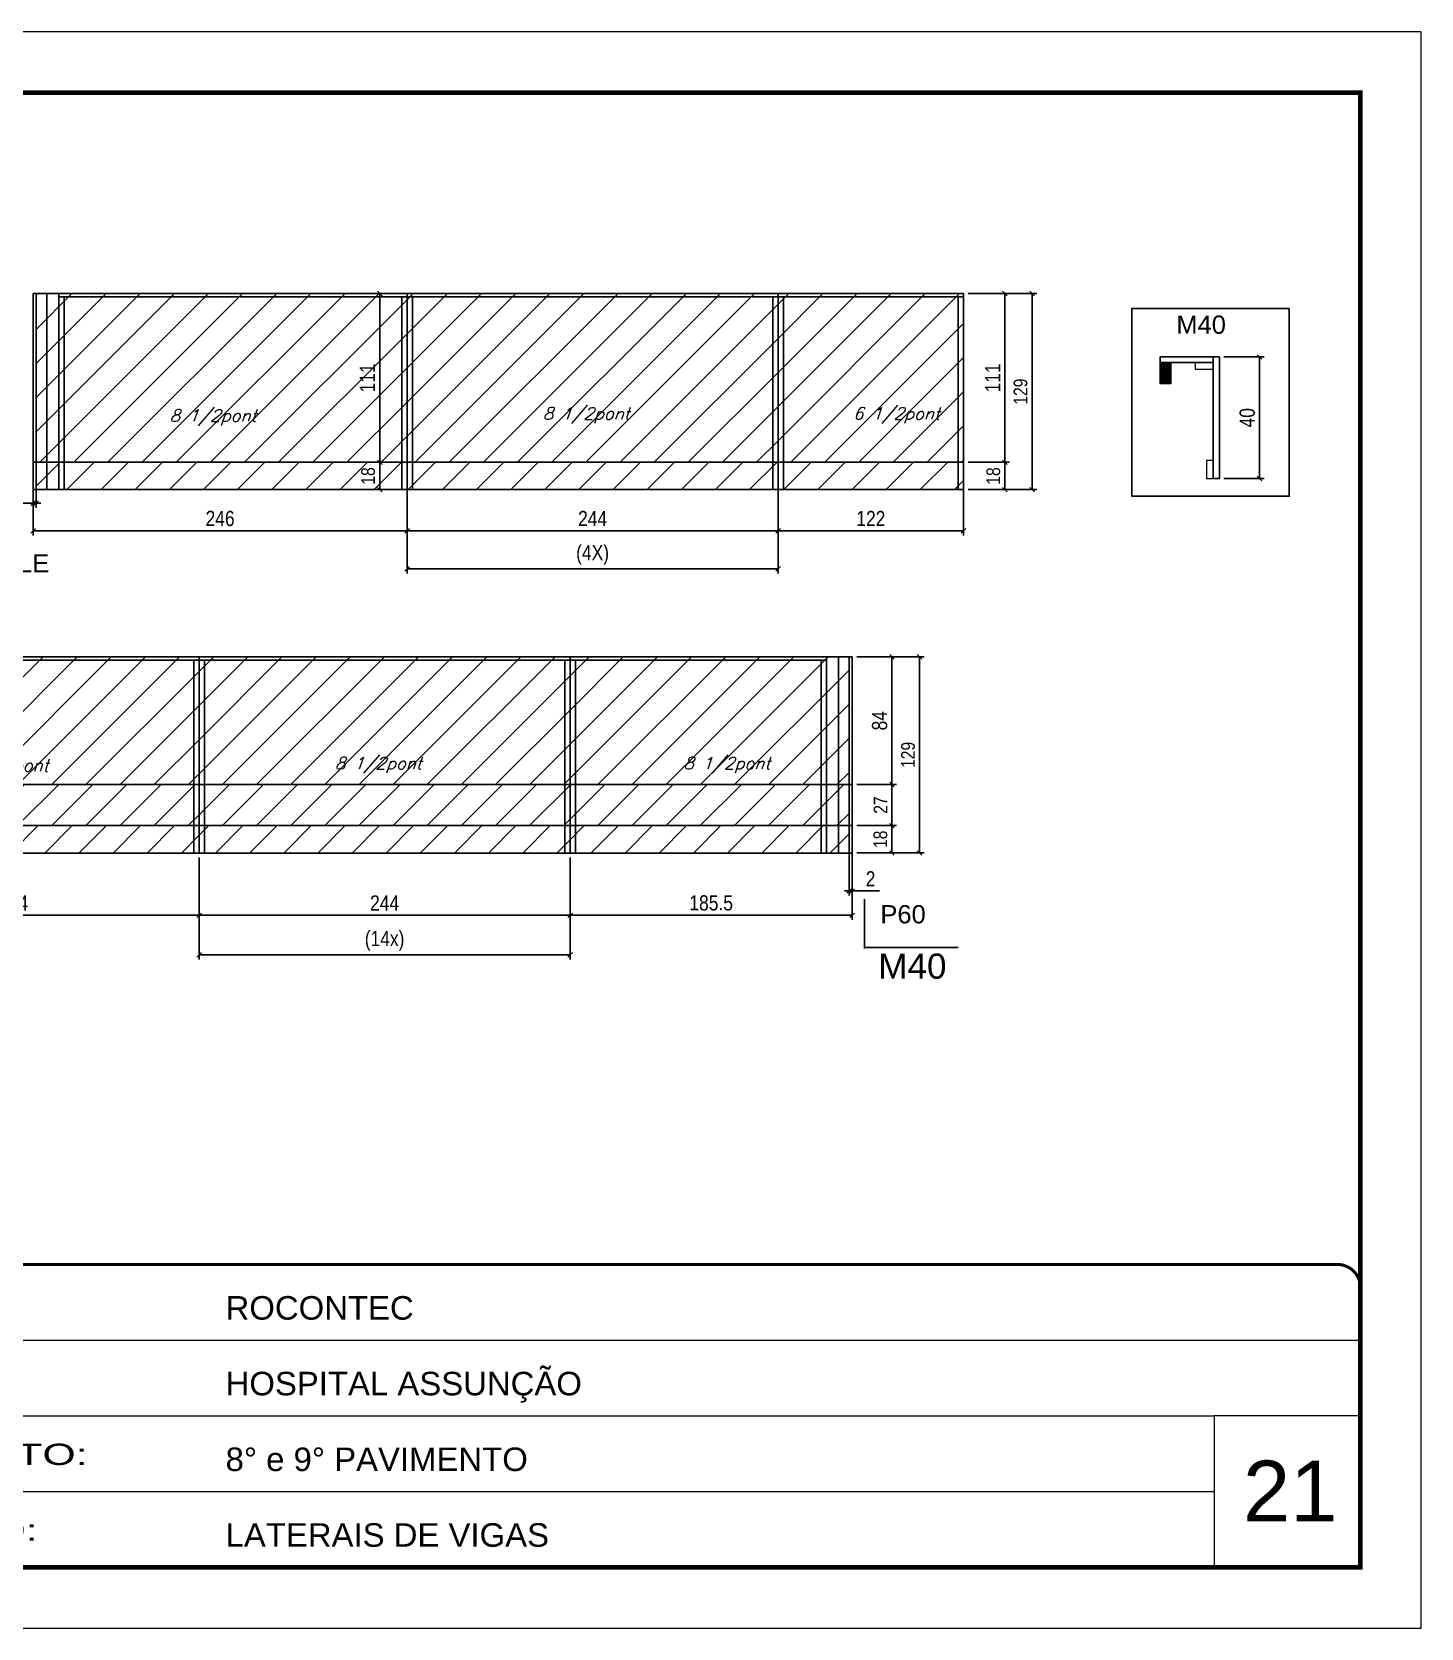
# Model space of a CAD drawing. Extents: x -20960 to -5926, y -2106 to 21915.
# Drawn here: x -11636 to -10722, y 15123 to 16173 of the extents above; entities that cross this region are included whole.
import ezdxf

# ---------------------------------------------------------------- set-up
doc = ezdxf.new("R2010")
doc.units = 0
doc.linetypes.add('CONTINUO', pattern=[0])
doc.linetypes.add('DASHED', pattern=[0.75, 0.5, -0.25])
for name, color, linetype in [('5', 5, 'Continuous'), ('COTA', 241, 'Continuous'), ('NOMENCLATURA', 7, 'Continuous'), ('Painéis', 200, 'Continuous'), ('Reaproveitamento', 251, 'Continuous'), ('SARR_2.2x7', 40, 'Continuous'), ('SARR_3.5x7', 81, 'Continuous'), ('texto', 7, 'Continuous')]:
    doc.layers.add(name, color=color, linetype=linetype)
for name, color, linetype, lineweight in [('CARIMBO', 255, 'Continuous', 9), ('Folhas', 255, 'Continuous', 9), ('Madeira', 126, 'Continuous', 18), ('Sarr 2.2x7', 40, 'Continuous', 9), ('SARRAFO DE PRESSAO', 251, 'DASHED', 9)]:
    doc.layers.add(name, color=color, linetype=linetype, lineweight=lineweight)
doc.styles.add('ARIAL', font='arial.ttf')
doc.styles.add('COTA TECNICA', font='techl___.ttf', dxfattribs={"height": 10})
doc.styles.add('COTA TECNICA-50', font='techl___.ttf', dxfattribs={"height": 9})
doc.styles.add('Romans', font='romans.shx')
doc.styles.get("Standard").update_dxf_attribs({"font": 'arial.ttf'})
doc.styles.add('Tecnologia', font='')
doc.styles.get('Tecnologia').set_extended_font_data('Forgotten Futurist')
doc.dimstyles.new('COTA PAINEL-50', dxfattribs={"dimtxt": 9, "dimasz": 3, "dimexe": 3, "dimexo": 3, "dimgap": 3, "dimtad": 1, "dimdec": 1, "dimzin": 12, "dimdsep": 46, "dimtxsty": 'COTA TECNICA-50', "dimblk1": 'OBLIQUE', "dimblk2": 'OBLIQUE', "dimsah": 1, "dimcen": 0.9, "dimclrd": 4, "dimclre": 4, "dimclrt": 240, "dimadec": 1, "dimazin": 3, "dimtfac": 1, "dimtdec": 1, "dimtmove": 0, "dimatfit": 3, "dimfxl": 1, "dimtolj": 1, "dimtzin": 12, "dimarcsym": 0})
doc.dimstyles.new('PAINEL', dxfattribs={"dimtxt": 10, "dimasz": 3, "dimexe": 3, "dimexo": 3, "dimgap": 3, "dimtad": 1, "dimdec": 1, "dimzin": 12, "dimdsep": 46, "dimtxsty": 'COTA TECNICA', "dimblk1": 'OBLIQUE', "dimblk2": 'OBLIQUE', "dimsah": 1, "dimcen": 0.9, "dimclrd": 4, "dimclre": 4, "dimclrt": 240, "dimadec": 1, "dimazin": 3, "dimtfac": 1, "dimtdec": 1, "dimtmove": 0, "dimatfit": 3, "dimfxl": 1, "dimtolj": 1, "dimtzin": 12, "dimarcsym": 0})
pattern_1 = [(45, (-1571.5, 7e-12), (-11.22532, 11.22532), [])]
pattern_2 = [(45, (-4755, 0), (-11.22532, 11.22532), [])]
pattern_3 = [(45, (-3170, 0), (-11.22532, 11.22532), [])]

# ---------------------------------------------------------------- blocks, each defined once
blk = doc.blocks.new('9999999999')
at = {"color": 30, "linetype": 'CONTINUO'}
for p, q in [((98564.6, 34379.6), (99584, 34379.6)), ((98564.6, 34329.8), (99488, 34329.8)), ((99584, 34329.8), (99488, 34329.8)), ((99488, 34329.8), (99488, 34230.2)), ((98564.6, 34280), (99488, 34280))]:
    blk.add_line(p, q, dxfattribs=at)
at = {"color": 30, "linetype": 'CONTINUO', "const_width": 2}
blk.add_lwpolyline([(99584, 34230.2), (99584, 34414.4, 0.414214), (99569, 34429.4), (98229, 34429.4, 0.414214), (98214, 34414.4), (98214, 34245.2, 0.414214), (98229, 34230.2), (99584, 34230.2)], format="xyb", dxfattribs=at)
at = {"layer": 'Folhas'}
blk.add_lwpolyline([(98139, 34190.2), (99624, 34190.2), (99624, 35240.2), (98139, 35240.2)], close=True, dxfattribs=at)
at = {"layer": 'Folhas', "color": 30, "const_width": 3}
blk.add_lwpolyline([(98214, 34230.2), (99584, 34230.2), (99584, 35200.2), (98214, 35200.2)], close=True, dxfattribs=at)
at = {"color": 7, "linetype": 'Continuous', "ltscale": 5, "style": 'ARIAL'}
for s, height, p in [('ROCONTEC', 15.48, (98837.7, 34393.1)), ('HOSPITAL ASSUNÇÃO', 15.483, (98837.7, 34343.3)), ('8° e 9° PAVIMENTO', 15.483, (98837.7, 34293.5)), ('LATERAIS DE VIGAS', 15.483, (98837.7, 34243.7))]:
    blk.add_text(s, height=height, dxfattribs=at).set_placement(p)
at = {"layer": 'Folhas', "color": 7, "style": 'Tecnologia', "width": 1.5}
for s, p in [('PAVIMENTO:', (98573.7, 34297.5)), ('PROJETO:', (98573.7, 34247.7))]:
    blk.add_text(s, height=14, dxfattribs=at).set_placement(p)
blk = doc.blocks.new('_Oblique')
at = {"color": 0, "linetype": 'ByBlock', "lineweight": -2}
blk.add_line((-0.5, -0.5), (0.5, 0.5), dxfattribs=at)
blk = doc.blocks.new('*D7045')
at = {"layer": 'COTA', "color": 4, "linetype": 'ByBlock', "lineweight": -2, "transparency": 16777216}
for p, q in [((-11634.9, 15916.9), (-11634.9, 15841.3)), ((-11388.9, 15904.4), (-11388.9, 15841.3)), ((-11634.9, 15844.3), (-11388.9, 15844.3))]:
    blk.add_line(p, q, dxfattribs=at)
at = {"layer": 'Defpoints', "color": 0, "linetype": 'ByBlock', "transparency": 16777216}
for p in [(-11634.9, 15919.9), (-11388.9, 15907.4), (-11388.9, 15844.3)]:
    blk.add_point(p, dxfattribs=at)
at = {"layer": 'COTA', "color": 4, "linetype": 'ByBlock', "lineweight": -2, "transparency": 16777216, "xscale": 3, "yscale": 3, "zscale": 3, "rotation": 180}
blk.add_blockref('_Oblique', (-11634.9, 15844.3), dxfattribs=at)
at = {"layer": 'COTA', "color": 4, "linetype": 'ByBlock', "lineweight": -2, "transparency": 16777216, "xscale": 3, "yscale": 3, "zscale": 3}
blk.add_blockref('_Oblique', (-11388.9, 15844.3), dxfattribs=at)
at = {"layer": 'COTA', "color": 240, "linetype": 'ByBlock', "transparency": 16777216, "insert": (-11511.9, 15852.4), "char_height": 10, "attachment_point": 5, "style": 'COTA TECNICA'}
blk.add_mtext('\\A1;246', dxfattribs=at)
blk = doc.blocks.new('*D7046')
at = {"layer": 'COTA', "color": 4, "linetype": 'ByBlock', "lineweight": -2, "transparency": 16777216}
for p, q in [((-11388.9, 15904.4), (-11388.9, 15841.3)), ((-11144.9, 15904.4), (-11144.9, 15841.3)), ((-11388.9, 15844.3), (-11144.9, 15844.3))]:
    blk.add_line(p, q, dxfattribs=at)
at = {"layer": 'Defpoints', "color": 0, "linetype": 'ByBlock', "transparency": 16777216}
for p in [(-11388.9, 15907.4), (-11144.9, 15907.4), (-11144.9, 15844.3)]:
    blk.add_point(p, dxfattribs=at)
at = {"layer": 'COTA', "color": 4, "linetype": 'ByBlock', "lineweight": -2, "transparency": 16777216, "xscale": 3, "yscale": 3, "zscale": 3, "rotation": 180}
blk.add_blockref('_Oblique', (-11388.9, 15844.3), dxfattribs=at)
at = {"layer": 'COTA', "color": 4, "linetype": 'ByBlock', "lineweight": -2, "transparency": 16777216, "xscale": 3, "yscale": 3, "zscale": 3}
blk.add_blockref('_Oblique', (-11144.9, 15844.3), dxfattribs=at)
at = {"layer": 'COTA', "color": 240, "linetype": 'ByBlock', "transparency": 16777216, "insert": (-11266.9, 15852.4), "char_height": 10, "attachment_point": 5, "style": 'COTA TECNICA'}
blk.add_mtext('\\A1;244', dxfattribs=at)
blk = doc.blocks.new('*D7047')
at = {"layer": 'COTA', "color": 4, "lineweight": -2, "ltscale": 25, "transparency": 16777216}
for p, q in [((-11388.9, 15904.4), (-11388.9, 15816.3)), ((-11144.9, 15904.4), (-11144.9, 15816.3)), ((-11388.9, 15819.3), (-11144.9, 15819.3))]:
    blk.add_line(p, q, dxfattribs=at)
at = {"layer": 'Defpoints', "color": 0, "ltscale": 25, "transparency": 16777216}
for p in [(-11388.9, 15907.4), (-11144.9, 15907.4), (-11144.9, 15819.3)]:
    blk.add_point(p, dxfattribs=at)
at = {"layer": 'COTA', "color": 4, "lineweight": -2, "ltscale": 25, "transparency": 16777216, "xscale": 3, "yscale": 3, "zscale": 3, "rotation": 180}
blk.add_blockref('_Oblique', (-11388.9, 15819.3), dxfattribs=at)
at = {"layer": 'COTA', "color": 4, "lineweight": -2, "ltscale": 25, "transparency": 16777216, "xscale": 3, "yscale": 3, "zscale": 3}
blk.add_blockref('_Oblique', (-11144.9, 15819.3), dxfattribs=at)
at = {"layer": 'COTA', "color": 240, "ltscale": 25, "transparency": 16777216, "insert": (-11266.9, 15828.5), "char_height": 10, "attachment_point": 5, "style": 'COTA TECNICA'}
blk.add_mtext('\\A1;(4X)', dxfattribs=at)
blk = doc.blocks.new('*D7048')
at = {"layer": 'COTA', "color": 4, "lineweight": -2, "ltscale": 25, "transparency": 16777216}
for p, q in [((-11144.9, 15904.4), (-11144.9, 15841.3)), ((-11022.9, 15904.4), (-11022.9, 15841.3)), ((-11144.9, 15844.3), (-11022.9, 15844.3))]:
    blk.add_line(p, q, dxfattribs=at)
at = {"layer": 'Defpoints', "color": 0, "ltscale": 25, "transparency": 16777216}
for p in [(-11144.9, 15907.4), (-11022.9, 15907.4), (-11022.9, 15844.3)]:
    blk.add_point(p, dxfattribs=at)
at = {"layer": 'COTA', "color": 4, "lineweight": -2, "ltscale": 25, "transparency": 16777216, "xscale": 3, "yscale": 3, "zscale": 3, "rotation": 180}
blk.add_blockref('_Oblique', (-11144.9, 15844.3), dxfattribs=at)
at = {"layer": 'COTA', "color": 4, "lineweight": -2, "ltscale": 25, "transparency": 16777216, "xscale": 3, "yscale": 3, "zscale": 3}
blk.add_blockref('_Oblique', (-11022.9, 15844.3), dxfattribs=at)
at = {"layer": 'COTA', "color": 240, "ltscale": 25, "transparency": 16777216, "insert": (-11083.9, 15852.4), "char_height": 10, "attachment_point": 5, "style": 'COTA TECNICA'}
blk.add_mtext('\\A1;122', dxfattribs=at)
blk = doc.blocks.new('*D7099')
at = {"layer": 'COTA', "color": 4, "lineweight": -2, "ltscale": 25, "transparency": 16777216}
for p, q in [((-11634.9, 15904.4), (-11634.9, 15859.5)), ((-11632.9, 15886.4), (-11632.9, 15859.5)), ((-11634.9, 15862.5), (-11653, 15862.5)), ((-11632.9, 15862.5), (-11634.9, 15862.5)), ((-11632.9, 15862.5), (-11629.9, 15862.5))]:
    blk.add_line(p, q, dxfattribs=at)
at = {"layer": 'Defpoints', "color": 0, "ltscale": 25, "transparency": 16777216}
for p in [(-11634.9, 15907.4), (-11632.9, 15889.4), (-11634.9, 15862.5)]:
    blk.add_point(p, dxfattribs=at)
at = {"layer": 'COTA', "color": 4, "lineweight": -2, "ltscale": 25, "transparency": 16777216, "xscale": 3, "yscale": 3, "zscale": 3}
blk.add_blockref('_Oblique', (-11634.9, 15862.5), dxfattribs=at)
at = {"layer": 'COTA', "color": 4, "lineweight": -2, "ltscale": 25, "transparency": 16777216, "xscale": 3, "yscale": 3, "zscale": 3, "rotation": 180}
blk.add_blockref('_Oblique', (-11632.9, 15862.5), dxfattribs=at)
at = {"layer": 'COTA', "color": 240, "ltscale": 25, "transparency": 16777216, "insert": (-11647, 15870.5), "char_height": 10, "attachment_point": 5, "style": 'COTA TECNICA'}
blk.add_mtext('\\A1;2', dxfattribs=at)
blk = doc.blocks.new('*D7103')
at = {"layer": 'COTA', "color": 4, "lineweight": -2, "ltscale": 25, "transparency": 16777216}
for p, q in [((-11391.9, 16000.4), (-11409.9, 16000.4)), ((-11406.9, 15889.4), (-11406.9, 16000.4)), ((-11391.9, 15889.4), (-11409.9, 15889.4))]:
    blk.add_line(p, q, dxfattribs=at)
at = {"layer": 'Defpoints', "color": 0, "ltscale": 25, "transparency": 16777216}
for p in [(-11406.9, 16000.4), (-11388.9, 16000.4), (-11388.9, 15889.4)]:
    blk.add_point(p, dxfattribs=at)
at = {"layer": 'COTA', "color": 4, "lineweight": -2, "ltscale": 25, "transparency": 16777216, "xscale": 3, "yscale": 3, "zscale": 3}
for p, rotation in [((-11406.9, 16000.4), 90), ((-11406.9, 15889.4), 270)]:
    blk.add_blockref('_Oblique', p, dxfattribs=dict(at, rotation=rotation))
at = {"layer": 'COTA', "color": 240, "ltscale": 25, "transparency": 16777216, "insert": (-11415, 15944.9), "char_height": 10, "attachment_point": 5, "rotation": 90, "style": 'COTA TECNICA'}
blk.add_mtext('\\A1;111', dxfattribs=at)
blk = doc.blocks.new('*D7104')
at = {"layer": 'COTA', "color": 4, "lineweight": -2, "ltscale": 25, "transparency": 16777216}
for p, q in [((-11019.9, 16000.4), (-10992.7, 16000.4)), ((-10995.7, 15889.4), (-10995.7, 16000.4)), ((-11019.9, 15889.4), (-10992.7, 15889.4))]:
    blk.add_line(p, q, dxfattribs=at)
at = {"layer": 'Defpoints', "color": 0, "ltscale": 25, "transparency": 16777216}
for p in [(-11022.9, 16000.4), (-10995.7, 16000.4), (-11022.9, 15889.4)]:
    blk.add_point(p, dxfattribs=at)
at = {"layer": 'COTA', "color": 4, "lineweight": -2, "ltscale": 25, "transparency": 16777216, "xscale": 3, "yscale": 3, "zscale": 3}
for p, rotation in [((-10995.7, 16000.4), 90), ((-10995.7, 15889.4), 270)]:
    blk.add_blockref('_Oblique', p, dxfattribs=dict(at, rotation=rotation))
at = {"layer": 'COTA', "color": 240, "ltscale": 25, "transparency": 16777216, "insert": (-11003.7, 15944.9), "char_height": 10, "attachment_point": 5, "rotation": 90, "style": 'COTA TECNICA'}
blk.add_mtext('\\A1;111', dxfattribs=at)
blk = doc.blocks.new('*D7105')
at = {"layer": 'Defpoints', "color": 0, "linetype": 'ByBlock', "transparency": 16777216}
for p in [(-10854.7, 15958.7), (-10854.7, 15878.7), (-10828.2, 15878.7)]:
    blk.add_point(p, dxfattribs=at)
at = {"layer": 'Sarr 2.2x7', "color": 4, "linetype": 'ByBlock', "lineweight": -2, "transparency": 16777216}
for p, q in [((-10851.7, 15958.7), (-10825.2, 15958.7)), ((-10828.2, 15958.7), (-10828.2, 15878.7)), ((-10851.7, 15878.7), (-10825.2, 15878.7))]:
    blk.add_line(p, q, dxfattribs=at)
at = {"layer": 'Sarr 2.2x7', "color": 4, "linetype": 'ByBlock', "lineweight": -2, "transparency": 16777216, "xscale": 3, "yscale": 3, "zscale": 3}
for p, rotation in [((-10828.2, 15958.7), 90), ((-10828.2, 15878.7), 270)]:
    blk.add_blockref('_Oblique', p, dxfattribs=dict(at, rotation=rotation))
at = {"layer": 'Sarr 2.2x7', "color": 240, "linetype": 'ByBlock', "transparency": 16777216, "insert": (-10836.3, 15918.7), "char_height": 10, "attachment_point": 5, "rotation": 90, "style": 'COTA TECNICA'}
blk.add_mtext('\\A1;40', dxfattribs=at)
blk = doc.blocks.new('*D7035')
at = {"layer": 'COTA', "color": 4, "linetype": 'ByBlock', "lineweight": -2, "transparency": 16777216}
for p, q in [((-11769.7, 15629.4), (-11769.7, 15588.4)), ((-11525.7, 15629.4), (-11525.7, 15588.4)), ((-11769.7, 15591.4), (-11525.7, 15591.4))]:
    blk.add_line(p, q, dxfattribs=at)
at = {"layer": 'Defpoints', "color": 0, "linetype": 'ByBlock', "transparency": 16777216}
for p in [(-11769.7, 15632.4), (-11525.7, 15632.4), (-11525.7, 15591.4)]:
    blk.add_point(p, dxfattribs=at)
at = {"layer": 'COTA', "color": 4, "linetype": 'ByBlock', "lineweight": -2, "transparency": 16777216, "xscale": 3, "yscale": 3, "zscale": 3, "rotation": 180}
blk.add_blockref('_Oblique', (-11769.7, 15591.4), dxfattribs=at)
at = {"layer": 'COTA', "color": 4, "linetype": 'ByBlock', "lineweight": -2, "transparency": 16777216, "xscale": 3, "yscale": 3, "zscale": 3}
blk.add_blockref('_Oblique', (-11525.7, 15591.4), dxfattribs=at)
at = {"layer": 'COTA', "color": 240, "linetype": 'ByBlock', "transparency": 16777216, "insert": (-11647.7, 15599.5), "char_height": 10, "attachment_point": 5, "style": 'COTA TECNICA'}
blk.add_mtext('\\A1;244', dxfattribs=at)
blk = doc.blocks.new('*D7036')
at = {"layer": 'COTA', "color": 4, "linetype": 'ByBlock', "lineweight": -2, "transparency": 16777216}
for p, q in [((-11525.7, 15629.4), (-11525.7, 15588.4)), ((-11281.7, 15629.4), (-11281.7, 15588.4)), ((-11525.7, 15591.4), (-11281.7, 15591.4))]:
    blk.add_line(p, q, dxfattribs=at)
at = {"layer": 'Defpoints', "color": 0, "linetype": 'ByBlock', "transparency": 16777216}
for p in [(-11525.7, 15632.4), (-11281.7, 15632.4), (-11281.7, 15591.4)]:
    blk.add_point(p, dxfattribs=at)
at = {"layer": 'COTA', "color": 4, "linetype": 'ByBlock', "lineweight": -2, "transparency": 16777216, "xscale": 3, "yscale": 3, "zscale": 3, "rotation": 180}
blk.add_blockref('_Oblique', (-11525.7, 15591.4), dxfattribs=at)
at = {"layer": 'COTA', "color": 4, "linetype": 'ByBlock', "lineweight": -2, "transparency": 16777216, "xscale": 3, "yscale": 3, "zscale": 3}
blk.add_blockref('_Oblique', (-11281.7, 15591.4), dxfattribs=at)
at = {"layer": 'COTA', "color": 240, "linetype": 'ByBlock', "transparency": 16777216, "insert": (-11403.7, 15599.5), "char_height": 10, "attachment_point": 5, "style": 'COTA TECNICA'}
blk.add_mtext('\\A1;244', dxfattribs=at)
blk = doc.blocks.new('*D7089')
at = {"layer": 'COTA', "color": 4, "lineweight": -2, "ltscale": 25, "transparency": 16777216}
for p, q in [((-11093.2, 15761.4), (-11067, 15761.4)), ((-11070, 15677.4), (-11070, 15761.4)), ((-11093.2, 15677.4), (-11067, 15677.4))]:
    blk.add_line(p, q, dxfattribs=at)
at = {"layer": 'Defpoints', "color": 0, "ltscale": 25, "transparency": 16777216}
for p in [(-11096.2, 15761.4), (-11070, 15761.4), (-11096.2, 15677.4)]:
    blk.add_point(p, dxfattribs=at)
at = {"layer": 'COTA', "color": 4, "lineweight": -2, "ltscale": 25, "transparency": 16777216, "xscale": 3, "yscale": 3, "zscale": 3}
for p, rotation in [((-11070, 15761.4), 90), ((-11070, 15677.4), 270)]:
    blk.add_blockref('_Oblique', p, dxfattribs=dict(at, rotation=rotation))
at = {"layer": 'COTA', "color": 240, "ltscale": 25, "transparency": 16777216, "insert": (-11078.1, 15719.4), "char_height": 10, "attachment_point": 5, "rotation": 90, "style": 'COTA TECNICA'}
blk.add_mtext('\\A1;84', dxfattribs=at)
blk = doc.blocks.new('*D7037')
at = {"layer": 'COTA', "color": 4, "lineweight": -2, "ltscale": 25, "transparency": 16777216}
for p, q in [((-11525.7, 15629.4), (-11525.7, 15562.4)), ((-11281.7, 15629.4), (-11281.7, 15562.4)), ((-11525.7, 15565.4), (-11281.7, 15565.4))]:
    blk.add_line(p, q, dxfattribs=at)
at = {"layer": 'Defpoints', "color": 0, "ltscale": 25, "transparency": 16777216}
for p in [(-11525.7, 15632.4), (-11281.7, 15632.4), (-11281.7, 15565.4)]:
    blk.add_point(p, dxfattribs=at)
at = {"layer": 'COTA', "color": 4, "lineweight": -2, "ltscale": 25, "transparency": 16777216, "xscale": 3, "yscale": 3, "zscale": 3, "rotation": 180}
blk.add_blockref('_Oblique', (-11525.7, 15565.4), dxfattribs=at)
at = {"layer": 'COTA', "color": 4, "lineweight": -2, "ltscale": 25, "transparency": 16777216, "xscale": 3, "yscale": 3, "zscale": 3}
blk.add_blockref('_Oblique', (-11281.7, 15565.4), dxfattribs=at)
at = {"layer": 'COTA', "color": 240, "ltscale": 25, "transparency": 16777216, "insert": (-11403.7, 15574.6), "char_height": 10, "attachment_point": 5, "style": 'COTA TECNICA'}
blk.add_mtext('\\A1;(14x)', dxfattribs=at)
blk = doc.blocks.new('*D7038')
at = {"layer": 'COTA', "color": 4, "lineweight": -2, "ltscale": 25, "transparency": 16777216}
for p, q in [((-11096.2, 15674.4), (-11096.2, 15588.4)), ((-11281.7, 15629.4), (-11281.7, 15588.4)), ((-11281.7, 15591.4), (-11096.2, 15591.4))]:
    blk.add_line(p, q, dxfattribs=at)
at = {"layer": 'Defpoints', "color": 0, "ltscale": 25, "transparency": 16777216}
for p in [(-11096.2, 15677.4), (-11281.7, 15632.4), (-11096.2, 15591.4)]:
    blk.add_point(p, dxfattribs=at)
at = {"layer": 'COTA', "color": 4, "lineweight": -2, "ltscale": 25, "transparency": 16777216, "xscale": 3, "yscale": 3, "zscale": 3, "rotation": 180}
blk.add_blockref('_Oblique', (-11281.7, 15591.4), dxfattribs=at)
at = {"layer": 'COTA', "color": 4, "lineweight": -2, "ltscale": 25, "transparency": 16777216, "xscale": 3, "yscale": 3, "zscale": 3}
blk.add_blockref('_Oblique', (-11096.2, 15591.4), dxfattribs=at)
at = {"layer": 'COTA', "color": 240, "ltscale": 25, "transparency": 16777216, "insert": (-11188.9, 15599.5), "char_height": 10, "attachment_point": 5, "style": 'COTA TECNICA'}
blk.add_mtext('\\A1;185.5', dxfattribs=at)
blk = doc.blocks.new('*D7039')
at = {"layer": 'COTA', "color": 4, "lineweight": -2, "ltscale": 25, "transparency": 16777216}
for p, q in [((-11098.2, 15650.8), (-11098.2, 15604.4)), ((-11096.2, 15650.8), (-11096.2, 15604.4)), ((-11098.2, 15607.4), (-11101.2, 15607.4)), ((-11098.2, 15607.4), (-11096.2, 15607.4)), ((-11096.2, 15607.4), (-11078.1, 15607.4))]:
    blk.add_line(p, q, dxfattribs=at)
at = {"layer": 'Defpoints', "color": 0, "ltscale": 25, "transparency": 16777216}
for p in [(-11098.2, 15653.8), (-11096.2, 15653.8), (-11096.2, 15607.4)]:
    blk.add_point(p, dxfattribs=at)
at = {"layer": 'COTA', "color": 4, "lineweight": -2, "ltscale": 25, "transparency": 16777216, "xscale": 3, "yscale": 3, "zscale": 3}
blk.add_blockref('_Oblique', (-11098.2, 15607.4), dxfattribs=at)
at = {"layer": 'COTA', "color": 4, "lineweight": -2, "ltscale": 25, "transparency": 16777216, "xscale": 3, "yscale": 3, "zscale": 3, "rotation": 180}
blk.add_blockref('_Oblique', (-11096.2, 15607.4), dxfattribs=at)
at = {"layer": 'COTA', "color": 240, "ltscale": 25, "transparency": 16777216, "insert": (-11084.1, 15615.4), "char_height": 10, "attachment_point": 5, "style": 'COTA TECNICA'}
blk.add_mtext('\\A1;2', dxfattribs=at)
blk = doc.blocks.new('*D7090')
at = {"layer": 'COTA', "color": 4, "lineweight": -2, "transparency": 16777216}
for p, q in [((-11388.4, 15889.4), (-11409.9, 15889.4)), ((-11406.9, 15871.4), (-11406.9, 15889.4)), ((-11388.4, 15871.4), (-11409.9, 15871.4))]:
    blk.add_line(p, q, dxfattribs=at)
at = {"layer": 'Defpoints', "color": 0, "transparency": 16777216}
for p in [(-11406.9, 15889.4), (-11385.4, 15889.4), (-11385.4, 15871.4)]:
    blk.add_point(p, dxfattribs=at)
at = {"layer": 'COTA', "color": 4, "lineweight": -2, "transparency": 16777216, "xscale": 3, "yscale": 3, "zscale": 3}
for p, rotation in [((-11406.9, 15889.4), 90), ((-11406.9, 15871.4), 270)]:
    blk.add_blockref('_Oblique', p, dxfattribs=dict(at, rotation=rotation))
at = {"layer": 'COTA', "color": 240, "transparency": 16777216, "insert": (-11414.5, 15880.4), "char_height": 9, "attachment_point": 5, "rotation": 90, "style": 'COTA TECNICA-50'}
blk.add_mtext('\\A1;18', dxfattribs=at)
blk = doc.blocks.new('*D7092')
at = {"layer": 'COTA', "color": 4, "lineweight": -2, "transparency": 16777216}
for p, q in [((-11093.2, 15677.4), (-11067, 15677.4)), ((-11070, 15650.4), (-11070, 15677.4)), ((-11093.2, 15650.4), (-11067, 15650.4))]:
    blk.add_line(p, q, dxfattribs=at)
at = {"layer": 'Defpoints', "color": 0, "transparency": 16777216}
for p in [(-11096.2, 15677.4), (-11070, 15677.4), (-11096.2, 15650.4)]:
    blk.add_point(p, dxfattribs=at)
at = {"layer": 'COTA', "color": 4, "lineweight": -2, "transparency": 16777216, "xscale": 3, "yscale": 3, "zscale": 3}
for p, rotation in [((-11070, 15677.4), 90), ((-11070, 15650.4), 270)]:
    blk.add_blockref('_Oblique', p, dxfattribs=dict(at, rotation=rotation))
at = {"layer": 'COTA', "color": 240, "transparency": 16777216, "insert": (-11077.5, 15663.9), "char_height": 9, "attachment_point": 5, "rotation": 90, "style": 'COTA TECNICA-50'}
blk.add_mtext('\\A1;27', dxfattribs=at)
blk = doc.blocks.new('*D7093')
at = {"layer": 'COTA', "color": 4, "lineweight": -2, "transparency": 16777216}
for p, q in [((-11093.2, 15761.4), (-11048.9, 15761.4)), ((-11051.9, 15761.4), (-11051.9, 15632.4)), ((-11093.2, 15632.4), (-11048.9, 15632.4))]:
    blk.add_line(p, q, dxfattribs=at)
at = {"layer": 'Defpoints', "color": 0, "transparency": 16777216}
for p in [(-11096.2, 15761.4), (-11096.2, 15632.4), (-11051.9, 15632.4)]:
    blk.add_point(p, dxfattribs=at)
at = {"layer": 'COTA', "color": 4, "lineweight": -2, "transparency": 16777216, "xscale": 3, "yscale": 3, "zscale": 3}
for p, rotation in [((-11051.9, 15761.4), 90), ((-11051.9, 15632.4), 270)]:
    blk.add_blockref('_Oblique', p, dxfattribs=dict(at, rotation=rotation))
at = {"layer": 'COTA', "color": 240, "transparency": 16777216, "insert": (-11059.4, 15696.9), "char_height": 9, "attachment_point": 5, "rotation": 90, "style": 'COTA TECNICA-50'}
blk.add_mtext('\\A1;129', dxfattribs=at)
blk = doc.blocks.new('*D7094')
at = {"layer": 'COTA', "color": 4, "lineweight": -2, "transparency": 16777216}
for p, q in [((-11019.9, 15889.4), (-10992.7, 15889.4)), ((-10995.7, 15871.4), (-10995.7, 15889.4)), ((-11019.9, 15871.4), (-10992.7, 15871.4))]:
    blk.add_line(p, q, dxfattribs=at)
at = {"layer": 'Defpoints', "color": 0, "transparency": 16777216}
for p in [(-11022.9, 15889.4), (-10995.7, 15889.4), (-11022.9, 15871.4)]:
    blk.add_point(p, dxfattribs=at)
at = {"layer": 'COTA', "color": 4, "lineweight": -2, "transparency": 16777216, "xscale": 3, "yscale": 3, "zscale": 3}
for p, rotation in [((-10995.7, 15889.4), 90), ((-10995.7, 15871.4), 270)]:
    blk.add_blockref('_Oblique', p, dxfattribs=dict(at, rotation=rotation))
at = {"layer": 'COTA', "color": 240, "transparency": 16777216, "insert": (-11003.3, 15880.4), "char_height": 9, "attachment_point": 5, "rotation": 90, "style": 'COTA TECNICA-50'}
blk.add_mtext('\\A1;18', dxfattribs=at)
blk = doc.blocks.new('*D7095')
at = {"layer": 'COTA', "color": 4, "lineweight": -2, "transparency": 16777216}
for p, q in [((-11019.9, 16000.4), (-10974.8, 16000.4)), ((-10977.8, 15871.4), (-10977.8, 16000.4)), ((-11019.9, 15871.4), (-10974.8, 15871.4))]:
    blk.add_line(p, q, dxfattribs=at)
at = {"layer": 'Defpoints', "color": 0, "transparency": 16777216}
for p in [(-11022.9, 16000.4), (-10977.8, 16000.4), (-11022.9, 15871.4)]:
    blk.add_point(p, dxfattribs=at)
at = {"layer": 'COTA', "color": 4, "lineweight": -2, "transparency": 16777216, "xscale": 3, "yscale": 3, "zscale": 3}
for p, rotation in [((-10977.8, 16000.4), 90), ((-10977.8, 15871.4), 270)]:
    blk.add_blockref('_Oblique', p, dxfattribs=dict(at, rotation=rotation))
at = {"layer": 'COTA', "color": 240, "transparency": 16777216, "insert": (-10985.4, 15935.9), "char_height": 9, "attachment_point": 5, "rotation": 90, "style": 'COTA TECNICA-50'}
blk.add_mtext('\\A1;129', dxfattribs=at)
blk = doc.blocks.new('*D7098')
at = {"layer": 'COTA', "color": 4, "lineweight": -2, "transparency": 16777216}
for p, q in [((-11093.2, 15650.4), (-11067, 15650.4)), ((-11070, 15632.4), (-11070, 15650.4)), ((-11093.2, 15632.4), (-11067, 15632.4))]:
    blk.add_line(p, q, dxfattribs=at)
at = {"layer": 'Defpoints', "color": 0, "transparency": 16777216}
for p in [(-11096.2, 15650.4), (-11070, 15650.4), (-11096.2, 15632.4)]:
    blk.add_point(p, dxfattribs=at)
at = {"layer": 'COTA', "color": 4, "lineweight": -2, "transparency": 16777216, "xscale": 3, "yscale": 3, "zscale": 3}
for p, rotation in [((-11070, 15650.4), 90), ((-11070, 15632.4), 270)]:
    blk.add_blockref('_Oblique', p, dxfattribs=dict(at, rotation=rotation))
at = {"layer": 'COTA', "color": 240, "transparency": 16777216, "insert": (-11077.6, 15641.4), "char_height": 9, "attachment_point": 5, "rotation": 90, "style": 'COTA TECNICA-50'}
blk.add_mtext('\\A1;18', dxfattribs=at)

msp = doc.modelspace()

# ---------------------------------------------------------------- hatches: boundary and pattern name
at = {"layer": 'Madeira'}
h = msp.add_hatch(dxfattribs=at)
h.set_pattern_fill('ANSI31', color=256, scale=0.2, angle=450, style=0)
h.set_pattern_definition([(135, (-27459.63005, 29226.99475), (-0.449012806, -0.449012806), [])])
h.paths.add_polyline_path([(-10893.62, 15941.09), (-10886.62, 15941.09), (-10886.62, 15955.09), (-10893.62, 15955.09)])
at = {"layer": 'Reaproveitamento', "transparency": 33554684}
h = msp.add_hatch(dxfattribs=at)
h.set_pattern_fill('ANSI31', color=256, scale=5)
h.set_pattern_definition(pattern_2)
h.paths.add_polyline_path([(-11632.9, 16000.42), (-11632.9, 15889.42), (-11388.9, 15889.42), (-11388.9, 16000.42)])
h = msp.add_hatch(dxfattribs=at)
h.set_pattern_fill('ANSI31', color=256, scale=5)
h.set_pattern_definition(pattern_2)
h.paths.add_polyline_path([(-11144.9, 16000.42), (-11388.9, 16000.42), (-11388.9, 15889.42), (-11144.9, 15889.42)])
h = msp.add_hatch(dxfattribs=at)
h.set_pattern_fill('ANSI31', color=256, scale=5)
h.set_pattern_definition(pattern_2)
h.paths.add_polyline_path([(-11144.9, 15889.42), (-11022.9, 15889.42), (-11022.9, 16000.42), (-11144.9, 16000.42)])
h = msp.add_hatch(dxfattribs=at)
h.set_pattern_fill('ANSI31', color=256, scale=5)
h.set_pattern_definition(pattern_3)
h.paths.add_polyline_path([(-11388.9, 15871.42), (-11388.9, 15889.42), (-11632.9, 15889.42), (-11632.9, 15871.42)])
h = msp.add_hatch(dxfattribs=at)
h.set_pattern_fill('ANSI31', color=256, scale=5)
h.set_pattern_definition(pattern_3)
h.paths.add_polyline_path([(-11388.9, 15889.42), (-11388.9, 15871.42), (-11144.9, 15871.42), (-11144.9, 15889.42)])
h = msp.add_hatch(dxfattribs=at)
h.set_pattern_fill('ANSI31', color=256, scale=5)
h.set_pattern_definition(pattern_3)
h.paths.add_polyline_path([(-11022.9, 15871.42), (-11022.9, 15889.42), (-11144.9, 15889.42), (-11144.9, 15871.42)])
h = msp.add_hatch(dxfattribs=at)
h.set_pattern_fill('ANSI31', color=256, scale=5)
h.set_pattern_definition(pattern_1)
h.paths.add_polyline_path([(-11525.66, 15677.38), (-11525.66, 15761.38), (-11769.66, 15761.38), (-11769.66, 15677.38)])
h = msp.add_hatch(dxfattribs=at)
h.set_pattern_fill('ANSI31', color=256, scale=5)
h.set_pattern_definition(pattern_1)
h.paths.add_polyline_path([(-11281.66, 15677.38), (-11281.66, 15761.38), (-11525.66, 15761.38), (-11525.66, 15677.38)])
h = msp.add_hatch(dxfattribs=at)
h.set_pattern_fill('ANSI31', color=256, scale=5)
h.set_pattern_definition(pattern_1)
h.paths.add_polyline_path([(-11098.16, 15677.38), (-11098.16, 15761.38), (-11281.66, 15761.38), (-11281.66, 15677.38)])
h = msp.add_hatch(dxfattribs=at)
h.set_pattern_fill('ANSI31', color=256, scale=5)
h.set_pattern_definition(pattern_2)
h.paths.add_polyline_path([(-11525.66, 15650.38), (-11525.66, 15677.38), (-11769.66, 15677.38), (-11769.66, 15650.38)])
h = msp.add_hatch(dxfattribs=at)
h.set_pattern_fill('ANSI31', color=256, scale=5)
h.set_pattern_definition(pattern_2)
h.paths.add_polyline_path([(-11281.66, 15650.38), (-11281.66, 15677.38), (-11525.66, 15677.38), (-11525.66, 15650.38)])
h = msp.add_hatch(dxfattribs=at)
h.set_pattern_fill('ANSI31', color=256, scale=5)
h.set_pattern_definition(pattern_2)
h.paths.add_polyline_path([(-11098.16, 15650.38), (-11098.16, 15677.38), (-11281.66, 15677.38), (-11281.66, 15650.38)])
h = msp.add_hatch(dxfattribs=at)
h.set_pattern_fill('ANSI31', color=256, scale=5)
h.set_pattern_definition(pattern_3)
h.paths.add_polyline_path([(-11525.66, 15632.38), (-11525.66, 15650.38), (-11769.66, 15650.38), (-11769.66, 15632.38)])
h = msp.add_hatch(dxfattribs=at)
h.set_pattern_fill('ANSI31', color=256, scale=5)
h.set_pattern_definition(pattern_3)
h.paths.add_polyline_path([(-11525.66, 15650.38), (-11525.66, 15632.38), (-11281.66, 15632.38), (-11281.66, 15650.38)])
h = msp.add_hatch(dxfattribs=at)
h.set_pattern_fill('ANSI31', color=256, scale=5)
h.set_pattern_definition(pattern_3)
h.paths.add_polyline_path([(-11098.16, 15632.38), (-11098.16, 15650.38), (-11281.66, 15650.38), (-11281.66, 15632.38)])

# ---------------------------------------------------------------- linework, layer by layer
at = {"linetype": 'ByBlock'}
msp.add_lwpolyline([(-10808.7, 15990.65), (-10912.14, 15990.65), (-10912.14, 15867.11), (-10808.7, 15867.11)], close=True, dxfattribs=at)
at = {"layer": 'COTA', "linetype": 'ByBlock'}
msp.add_line((-11634.9, 15890.42), (-11634.9, 15907.42), dxfattribs=at)
at = {"layer": 'Madeira'}
msp.add_lwpolyline([(-10893.62, 15955.09), (-10886.62, 15955.09), (-10886.62, 15941.09), (-10893.62, 15941.09)], close=True, dxfattribs=at)
at = {"layer": 'NOMENCLATURA', "linetype": 'Continuous'}
for p, q in [((-11087.98, 15601.96), (-11087.98, 15569.57)), ((-11026.49, 15570.19), (-11087.98, 15570.19))]:
    msp.add_line(p, q, dxfattribs=at)
at = {"layer": 'Painéis', "linetype": 'ByBlock'}
for p, q in [((-11634.9, 16000.42), (-11022.9, 16000.42)), ((-11634.9, 15871.42), (-11634.9, 16000.42)), ((-11632.9, 15871.42), (-11632.9, 16000.42)), ((-11388.9, 15871.42), (-11388.9, 16000.42)), ((-11144.9, 15871.42), (-11144.9, 16000.42)), ((-11022.9, 15871.42), (-11022.9, 16000.42)), ((-11634.9, 15889.42), (-11022.9, 15889.42)), ((-11634.9, 15871.42), (-11022.9, 15871.42)), ((-11769.66, 15761.38), (-11096.16, 15761.38)), ((-11769.66, 15677.38), (-11096.16, 15677.38)), ((-11096.16, 15686.38), (-11096.16, 15686.38)), ((-11769.66, 15650.38), (-11096.16, 15650.38)), ((-11769.66, 15632.38), (-11096.16, 15632.38))]:
    msp.add_line(p, q, dxfattribs=at)
at = {"layer": 'Painéis', "ltscale": 25}
for p, q in [((-11525.66, 15761.38), (-11525.66, 15632.38)), ((-11281.66, 15761.38), (-11281.66, 15632.38)), ((-11098.16, 15761.38), (-11098.16, 15632.38)), ((-11096.16, 15761.38), (-11096.16, 15632.38))]:
    msp.add_line(p, q, dxfattribs=at)
at = {"layer": 'Painéis', "linetype": 'ByBlock'}
msp.add_lwpolyline([(-10858.65, 15958.69), (-10893.6, 15958.69), (-10893.6, 15955.09), (-10858.65, 15955.09), (-10858.65, 15958.69)], dxfattribs=at)
at = {"layer": 'Painéis'}
msp.add_lwpolyline([(-10858.65, 15878.69), (-10854.65, 15878.69), (-10854.65, 15958.69), (-10858.65, 15958.69)], close=True, dxfattribs=at)
at = {"layer": 'Sarr 2.2x7', "linetype": 'ByBlock'}
for points in [[(-10858.65, 15955.09), (-10870.65, 15955.09), (-10870.65, 15950.69), (-10858.65, 15950.69), (-10858.65, 15955.09)], [(-10858.65, 15878.69), (-10858.65, 15890.69), (-10863.05, 15890.69), (-10863.05, 15878.69), (-10858.65, 15878.69)]]:
    msp.add_lwpolyline(points, dxfattribs=at)
at = {"layer": 'SARR_2.2x7', "linetype": 'Continuous'}
for p, q in [((-11634.9, 15998.22), (-11634.9, 16000.42)), ((-11625.92, 16000.42), (-11625.92, 15889.42)), ((-11388.9, 15998.22), (-11617.9, 15998.22)), ((-11144.9, 15998.22), (-11388.9, 15998.22)), ((-11022.9, 15998.22), (-11144.9, 15998.22)), ((-11144.9, 15998.22), (-11144.9, 15998.22)), ((-11625.92, 15889.42), (-11625.92, 15871.42)), ((-11105.16, 15761.38), (-11105.16, 15677.38)), ((-11525.66, 15759.18), (-11769.66, 15759.18)), ((-11281.66, 15759.18), (-11525.66, 15759.18)), ((-11113.16, 15759.18), (-11281.66, 15759.18)), ((-11281.66, 15759.18), (-11281.66, 15759.18)), ((-11281.66, 15759.18), (-11281.66, 15759.18)), ((-11105.16, 15677.38), (-11105.16, 15650.38)), ((-11105.16, 15650.38), (-11105.16, 15632.38))]:
    msp.add_line(p, q, dxfattribs=at)
at = {"layer": 'SARR_3.5x7'}
for p, q in [((-11634.9, 15998.22), (-11634.9, 15907.42)), ((-11617.9, 15871.42), (-11617.9, 16000.42)), ((-11614.4, 15871.42), (-11614.4, 15998.22)), ((-11392.4, 15998.22), (-11392.4, 15871.42)), ((-11388.9, 15998.22), (-11388.9, 15871.42)), ((-11385.4, 15998.22), (-11385.4, 15871.42)), ((-11148.4, 15998.22), (-11148.4, 15871.42)), ((-11144.9, 15998.22), (-11144.9, 15871.42)), ((-11141.4, 15998.22), (-11141.4, 15871.42)), ((-11026.4, 15998.22), (-11026.4, 15871.42)), ((-11022.9, 15998.22), (-11022.9, 15871.42)), ((-11614.4, 15871.42), (-11617.9, 15871.42)), ((-11392.4, 15871.42), (-11385.4, 15871.42)), ((-11148.4, 15871.42), (-11141.4, 15871.42)), ((-11026.4, 15871.42), (-11022.9, 15871.42)), ((-11113.16, 15761.38), (-11113.16, 15632.38)), ((-11529.16, 15759.18), (-11529.16, 15632.38)), ((-11522.16, 15759.18), (-11522.16, 15632.38)), ((-11285.16, 15759.18), (-11285.16, 15632.38)), ((-11278.16, 15759.18), (-11278.16, 15632.38)), ((-11116.66, 15759.18), (-11116.66, 15632.38)), ((-11525.66, 15632.38), (-11525.66, 15677.38)), ((-11281.66, 15632.38), (-11281.66, 15677.38)), ((-11525.66, 15632.38), (-11529.16, 15632.38)), ((-11522.16, 15632.38), (-11525.66, 15632.38)), ((-11281.66, 15632.38), (-11285.16, 15632.38)), ((-11278.16, 15632.38), (-11281.66, 15632.38)), ((-11113.16, 15632.38), (-11116.66, 15632.38))]:
    msp.add_line(p, q, dxfattribs=at)

# ---------------------------------------------------------------- block references
at = {"layer": 'SARRAFO DE PRESSAO', "color": 6, "linetype": 'ByBlock'}
msp.add_blockref('9999999999', (-110345.98, -19067.69), dxfattribs=at)

# ---------------------------------------------------------------- texts
at = {"layer": '5', "color": 7, "linetype": 'Continuous'}
msp.add_text('M40', height=12, rotation=359.99996, dxfattribs=at).set_placement((-10882.96, 15973.94))
at = {"layer": '5', "linetype": 'Continuous'}
for s, rotation, p in [('CONSOLE', 0.00004, (-11706.21, 15816.95)), ('P60', 359.99996, (-11077.61, 15586.09))]:
    msp.add_text(s, height=12, rotation=rotation, dxfattribs=at).set_placement(p)
at = {"layer": 'CARIMBO', "style": 'ARIAL'}
msp.add_text('21', height=40, dxfattribs=at).set_placement((-10839.14, 15192.66))
at = {"layer": 'NOMENCLATURA', "linetype": 'Continuous'}
msp.add_text('M40', height=16.5, dxfattribs=at).set_placement((-11078.99, 15549.71))
at = {"layer": 'texto', "color": 2, "char_height": 8, "attachment_point": 5, "style": 'Romans'}
for s, insert in [('{\\Q19;\\C256;8 1/2pont}', (-11516.59, 15918.8)), ('{\\Q19;\\C256;8 1/2pont}', (-11271.1, 15920.19)), ('{\\Q19;\\C256;6 1/2pont}', (-11067.07, 15920.19)), ('{\\Q19;\\C256;8 1/2pont}', (-11653.35, 15688.76)), ('{\\Q19;\\C256;8 1/2pont}', (-11407.86, 15690.14)), ('{\\Q19;\\C256;8 1/2pont}', (-11178.63, 15690.14))]:
    msp.add_mtext(s, dxfattribs=dict(at, insert=insert))

# ---------------------------------------------------------------- dimensions: what is measured, and where the dimension line sits
at = {"layer": 'COTA', "ltscale": 25}
for base, p1, p2, picture, middle in [((-11406.89, 16000.42), (-11388.9, 15889.42), (-11388.9, 16000.42), '*D7103', (-11414.95, 15944.92)), ((-10995.69, 16000.42), (-11022.9, 15889.42), (-11022.9, 16000.42), '*D7104', (-11003.74, 15944.92))]:
    dim = msp.add_linear_dim(base=base, p1=p1, p2=p2, angle=90, dimstyle='PAINEL', dxfattribs=at)
    dim.commit()
    dim.dimension.update_dxf_attribs({"geometry": picture, "text_midpoint": middle})
at = {"layer": 'COTA'}
for base, p1, p2, picture, middle in [((-10977.8, 16000.42), (-11022.9, 15871.42), (-11022.9, 16000.42), '*D7095', (-10985.38, 15935.92)), ((-11406.89, 15889.42), (-11385.4, 15871.42), (-11385.4, 15889.42), '*D7090', (-11414.48, 15880.42)), ((-10995.69, 15889.42), (-11022.9, 15871.42), (-11022.9, 15889.42), '*D7094', (-11003.27, 15880.42)), ((-11051.85, 15632.38), (-11096.16, 15761.38), (-11096.16, 15632.38), '*D7093', (-11059.43, 15696.88)), ((-11069.98, 15677.38), (-11096.16, 15650.38), (-11096.16, 15677.38), '*D7092', (-11077.54, 15663.88)), ((-11069.98, 15650.38), (-11096.16, 15632.38), (-11096.16, 15650.38), '*D7098', (-11077.56, 15641.38))]:
    dim = msp.add_linear_dim(base=base, p1=p1, p2=p2, angle=90, dimstyle='COTA PAINEL-50', dxfattribs=at)
    dim.commit()
    dim.dimension.update_dxf_attribs({"geometry": picture, "text_midpoint": middle})
at = {"layer": 'COTA', "linetype": 'ByBlock'}
for base, p1, p2, picture, middle in [((-11388.9, 15844.34), (-11634.9, 15919.87), (-11388.9, 15907.42), '*D7045', (-11511.9, 15852.45)), ((-11525.66, 15591.39), (-11769.66, 15632.38), (-11525.66, 15632.38), '*D7035', (-11647.66, 15599.46))]:
    dim = msp.add_linear_dim(base=base, p1=p1, p2=p2, dimstyle='PAINEL', dxfattribs=at)
    dim.commit()
    dim.dimension.update_dxf_attribs({"geometry": picture, "text_midpoint": middle})
at = {"layer": 'COTA', "ltscale": 25}
for base, p1, p2, picture, middle in [((-11634.9, 15862.54), (-11632.9, 15889.42), (-11634.9, 15907.42), '*D7099', (-11646.96, 15870.54)), ((-11022.9, 15844.34), (-11144.9, 15907.42), (-11022.9, 15907.42), '*D7048', (-11083.9, 15852.4)), ((-11096.16, 15591.39), (-11281.66, 15632.38), (-11096.16, 15677.38), '*D7038', (-11188.91, 15599.52)), ((-11096.16, 15607.45), (-11098.16, 15653.76), (-11096.16, 15653.76), '*D7039', (-11084.11, 15615.45))]:
    dim = msp.add_linear_dim(base=base, p1=p1, p2=p2, dimstyle='PAINEL', dxfattribs=at)
    dim.commit()
    dim.dimension.update_dxf_attribs({"geometry": picture, "text_midpoint": middle})
at = {"layer": 'COTA', "linetype": 'ByBlock'}
for base, p1, p2, picture, middle in [((-11144.9, 15844.34), (-11388.9, 15907.42), (-11144.9, 15907.42), '*D7046', (-11266.9, 15852.42)), ((-11281.66, 15591.39), (-11525.66, 15632.38), (-11281.66, 15632.38), '*D7036', (-11403.66, 15599.46))]:
    dim = msp.add_linear_dim(base=base, p1=p1, p2=p2, dimstyle='PAINEL', override={"dimtmove": 1}, dxfattribs=at)
    dim.commit()
    dim.dimension.update_dxf_attribs({"geometry": picture, "text_midpoint": middle})
at = {"layer": 'COTA', "ltscale": 25}
for base, p1, p2, text, picture, middle in [((-11144.9, 15819.26), (-11388.9, 15907.42), (-11144.9, 15907.42), '(4X)', '*D7047', (-11266.9, 15828.48)), ((-11281.66, 15565.36), (-11525.66, 15632.38), (-11281.66, 15632.38), '(14x)', '*D7037', (-11403.66, 15574.58))]:
    dim = msp.add_linear_dim(base=base, p1=p1, p2=p2, text=text, dimstyle='PAINEL', dxfattribs=at)
    dim.commit()
    dim.dimension.update_dxf_attribs({"geometry": picture, "text_midpoint": middle})
dim = msp.add_linear_dim(base=(-11069.98, 15761.38), p1=(-11096.16, 15677.38), p2=(-11096.16, 15761.38), angle=90, dimstyle='PAINEL', override={"dimtmove": 1}, dxfattribs=at)
dim.commit()
dim.dimension.update_dxf_attribs({"geometry": '*D7089', "text_midpoint": (-11078.07, 15719.38)})
at = {"layer": 'Sarr 2.2x7', "linetype": 'ByBlock'}
dim = msp.add_linear_dim(base=(-10828.21, 15878.69), p1=(-10854.65, 15958.69), p2=(-10854.65, 15878.69), angle=90, dimstyle='PAINEL', override={"dimlfac": 0.5}, dxfattribs=at)
dim.commit()
dim.dimension.update_dxf_attribs({"geometry": '*D7105', "text_midpoint": (-10836.31, 15918.69)})

doc.saveas('drawing.dxf')
